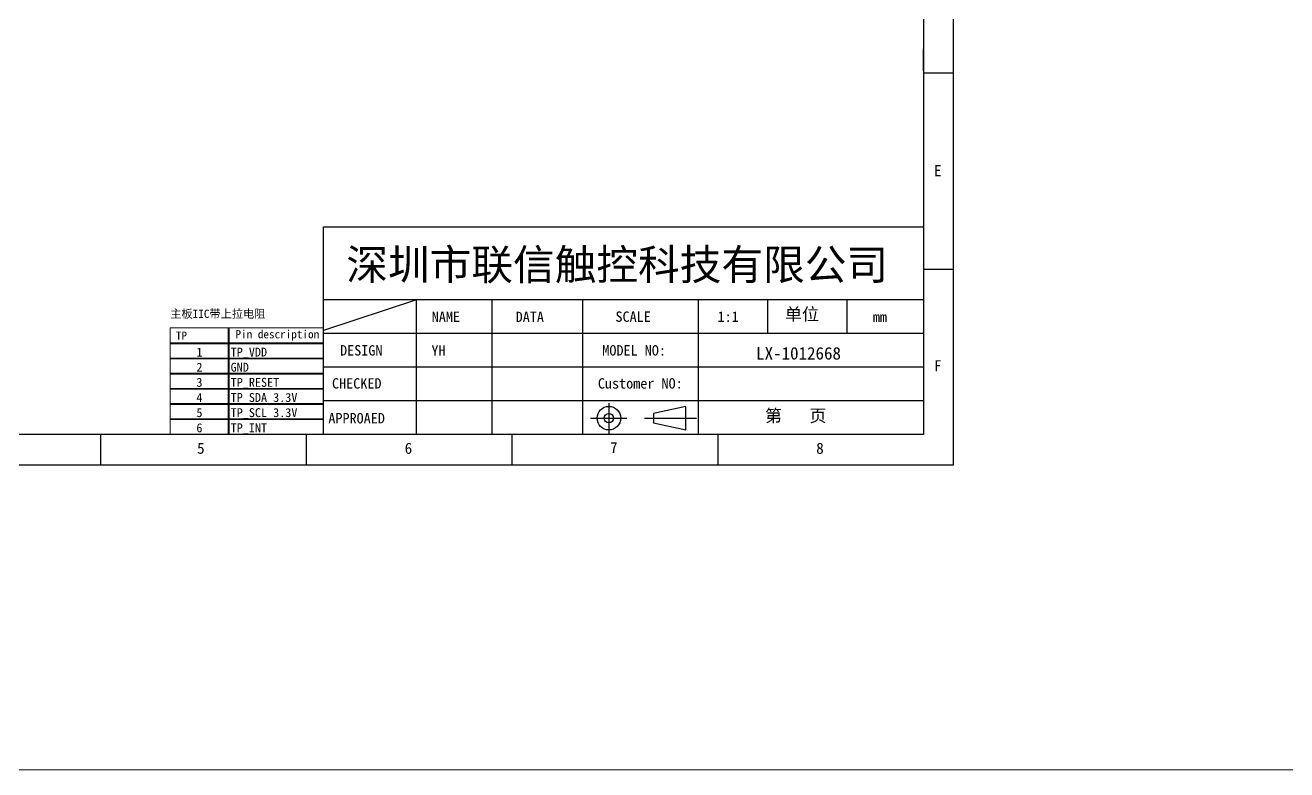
# Model space of a CAD drawing. Header units: millimetres. Extents: x 20850 to 34255, y -4073 to 3090.
# Drawn here: x 21452 to 22190, y 2016 to 2451 of the extents above; entities that cross this region are included whole.
import ezdxf
from ezdxf.enums import TextEntityAlignment as Align

# ---------------------------------------------------------------- set-up
doc = ezdxf.new("R2010")
doc.units = ezdxf.units.MM
doc.header["$LTSCALE"] = 0.2
doc.styles.add('WMF-宋体0', font='')
doc.styles.add('宋体', font='', dxfattribs={"height": 3})
doc.styles.add('宋体3.5', font='', dxfattribs={"height": 3.5})
doc.styles.get('WMF-宋体0').set_extended_font_data('NSimSun')
doc.styles.get('宋体').set_extended_font_data('SimSun')
doc.styles.get('宋体3.5').set_extended_font_data('SimSun')

msp = doc.modelspace()

# ---------------------------------------------------------------- linework, layer by layer
for p, q in [((21994.6895, 2881.809), (21994.6895, 2194.2849)), ((21977.3067, 2859.4505), (21977.3067, 2212.1425)), ((21977.3067, 2424.5902), (21977.3067, 2437.5522)), ((21977.3067, 2423.4608), (21994.6895, 2423.4608)), ((21626.4103, 2333.6305), (21635.7655, 2333.6305)), ((21626.4103, 2212.1425), (21626.4103, 2333.6305)), ((21635.7655, 2333.6305), (21977.3067, 2333.6305)), ((21977.3067, 2333.6305), (21977.3067, 2212.1425)), ((21977.3067, 2320.5415), (21977.3067, 2212.1425)), ((21977.3067, 2308.8737), (21994.6895, 2308.8737)), ((21635.7655, 2290.8523), (21626.4103, 2290.8523)), ((21680.9044, 2290.8523), (21626.4103, 2272.8865)), ((21977.3067, 2290.8523), (21635.7655, 2290.8523)), ((21680.9044, 2212.1425), (21680.9044, 2290.8523)), ((21724.9962, 2290.8523), (21724.9962, 2212.1425)), ((21777.9581, 2290.8523), (21777.9581, 2212.1425)), ((21845.5653, 2290.8523), (21845.5653, 2212.1425)), ((21886.1057, 2290.8523), (21886.1057, 2271.1748)), ((21932.4143, 2290.8523), (21932.4143, 2271.1748)), ((21635.7655, 2271.1748), (21626.4103, 2271.1748)), ((21977.3067, 2271.1748), (21635.7655, 2271.1748)), ((21635.7655, 2251.4974), (21626.4103, 2251.4974)), ((21977.3067, 2251.4974), (21635.7655, 2251.4974)), ((21635.7655, 2231.8199), (21626.4103, 2231.8199)), ((21977.3067, 2231.8199), (21635.7655, 2231.8199)), ((21793.3329, 2230.4787), (21793.3329, 2212.7124)), ((21838.3569, 2228.6604), (21819.4665, 2224.4831)), ((21838.3569, 2214.8748), (21838.3569, 2228.6604)), ((21782.5938, 2221.7676), (21803.9065, 2221.7676)), ((21814.0828, 2221.7676), (21844.5287, 2221.7676)), ((21819.4665, 2224.4831), (21819.4665, 2219.0521)), ((21819.4665, 2219.0521), (21838.3569, 2214.8748)), ((21977.3067, 2212.1425), (21014.8837, 2212.1425)), ((21496.0907, 2212.1425), (21496.0907, 2194.2849)), ((21616.3925, 2212.1425), (21616.3925, 2194.2849)), ((21977.3067, 2212.1425), (21626.4103, 2212.1425)), ((21736.6943, 2212.1425), (21736.6943, 2194.2849)), ((21856.996, 2212.1425), (21856.996, 2194.2849)), ((21994.6895, 2194.2849), (20990.0109, 2194.2849))]:
    msp.add_line(p, q)
at = {"color": 0, "lineweight": 0}
for p, q in [((21536.8295, 2274.5426), (21571.2892, 2274.5426)), ((21571.2892, 2265.2292), (21571.2892, 2274.5426)), ((21536.8295, 2265.2292), (21571.2892, 2265.2292))]:
    msp.add_line(p, q, dxfattribs=at)
at = {"color": 1, "lineweight": 15}
msp.add_lwpolyline([(20850.3737, 3090.1895), (24468.3963, 3090.1895), (24468.3963, 2016.3645), (20850.3737, 2016.3645)], close=True, dxfattribs=at)
at = {"color": 0, "lineweight": 0}
for points in [[(21536.8295, 2265.6949), (21536.8295, 2256.3814), (21571.2892, 2256.3814), (21571.2892, 2265.6949), (21536.8295, 2265.6949), (21536.8295, 2274.5426)], [(21570.8236, 2274.5426), (21570.8236, 2265.2292), (21626.4103, 2265.2292), (21626.4103, 2274.5426), (21570.8236, 2274.5426), (21570.8236, 2274.5426)], [(21570.8236, 2274.5426), (21570.8236, 2265.2292), (21626.4103, 2265.2292), (21626.4103, 2274.5426), (21570.8236, 2274.5426), (21570.8236, 2274.5426)], [(21536.8295, 2265.6949), (21536.8295, 2265.2292), (21626.4103, 2265.2292), (21626.4103, 2265.6949), (21536.8295, 2265.6949), (21536.8295, 2265.6949)], [(21570.8236, 2265.6949), (21570.8236, 2256.3814), (21626.4103, 2256.3814), (21626.4103, 2265.6949), (21570.8236, 2265.6949), (21570.8236, 2265.6949)], [(21536.8295, 2256.8471), (21536.8295, 2247.5336), (21571.2892, 2247.5336), (21571.2892, 2256.8471), (21536.8295, 2256.8471), (21536.8295, 2256.8471)], [(21570.8236, 2256.8471), (21570.8236, 2247.5336), (21626.4103, 2247.5336), (21626.4103, 2256.8471), (21570.8236, 2256.8471), (21570.8236, 2256.8471)], [(21536.8295, 2247.9993), (21536.8295, 2238.6858), (21571.2892, 2238.6858), (21571.2892, 2247.9993), (21536.8295, 2247.9993), (21536.8295, 2247.9993)], [(21536.8295, 2247.9993), (21536.8295, 2247.5336), (21626.4103, 2247.5336), (21626.4103, 2247.9993), (21536.8295, 2247.9993), (21536.8295, 2247.9993)], [(21570.8236, 2247.9993), (21570.8236, 2238.6858), (21626.4103, 2238.6858), (21626.4103, 2247.9993), (21570.8236, 2247.9993), (21570.8236, 2247.9993)], [(21536.8295, 2239.1515), (21536.8295, 2229.838), (21571.2892, 2229.838), (21571.2892, 2239.1515), (21536.8295, 2239.1515), (21536.8295, 2239.1515)], [(21536.8295, 2239.1515), (21536.8295, 2238.6858), (21626.4103, 2238.6858), (21626.4103, 2239.1515), (21536.8295, 2239.1515), (21536.8295, 2239.1515)], [(21570.8236, 2239.1515), (21570.8236, 2229.838), (21626.4103, 2229.838), (21626.4103, 2239.1515), (21570.8236, 2239.1515), (21570.8236, 2239.1515)], [(21536.8295, 2230.3037), (21536.8295, 2220.9903), (21571.2892, 2220.9903), (21571.2892, 2230.3037), (21536.8295, 2230.3037), (21536.8295, 2230.3037)], [(21536.8295, 2230.3037), (21536.8295, 2229.838), (21626.4103, 2229.838), (21626.4103, 2230.3037), (21536.8295, 2230.3037), (21536.8295, 2230.3037)], [(21570.8236, 2230.3037), (21570.8236, 2220.9903), (21626.4103, 2220.9903), (21626.4103, 2230.3037), (21570.8236, 2230.3037), (21570.8236, 2230.3037)], [(21536.8295, 2221.4559), (21536.8295, 2212.1425), (21571.2892, 2212.1425), (21571.2892, 2221.4559), (21536.8295, 2221.4559), (21536.8295, 2221.4559)], [(21536.8295, 2221.4559), (21536.8295, 2220.9903), (21626.4103, 2220.9903), (21626.4103, 2221.4559), (21536.8295, 2221.4559), (21536.8295, 2221.4559)], [(21570.8236, 2221.4559), (21570.8236, 2212.1425), (21626.4103, 2212.1425), (21626.4103, 2221.4559), (21570.8236, 2221.4559), (21570.8236, 2221.4559)]]:
    msp.add_lwpolyline(points, dxfattribs=at)
for major_axis in [(-4.8739, 4.8739), (-1.9202, 1.9202)]:
    msp.add_ellipse((21793.3329, 2221.7676), major_axis=major_axis, ratio=1, start_param=3.92699082, end_param=10.21017612)

# ---------------------------------------------------------------- texts
at = {"lineweight": 15}
for s, height, style, p in [('E', 6.4809, '宋体', (21983.3403, 2363.1134)), ('深圳市联信触控科技有限公司', 17.860144, '宋体', (21639.8529, 2302.5595)), ('单位', 7.29, '宋体3.5', (21896.2689, 2278.8547)), ('NAME', 6.075, '宋体3.5', (21689.7736, 2277.9863)), ('DATA', 6.075, '宋体3.5', (21738.8409, 2277.8899)), ('SCALE', 6.075, '宋体3.5', (21797.1868, 2278.0257)), ('1:1', 6.075, '宋体3.5', (21856.8393, 2278.0126)), ('mm', 6.075, '宋体3.5', (21947.6337, 2277.8899)), ('DESIGN', 6.075, '宋体3.5', (21636.1896, 2258.3483)), ('YH', 6.075, '宋体3.5', (21689.5721, 2258.3089)), ('MODEL NO:', 6.075, '宋体3.5', (21789.4943, 2258.3483)), ('F', 6.4809, '宋体', (21983.3765, 2249.1307)), ('CHECKED', 6.075, '宋体3.5', (21631.4714, 2239.0463)), ('Customer NO:', 6.075, '宋体3.5', (21786.9062, 2239.0463)), ('第', 7.29, '宋体3.5', (21884.5782, 2219.5566)), ('页', 7.29, '宋体3.5', (21910.643, 2219.5566)), ('APPROAED', 6.075, '宋体3.5', (21629.3328, 2218.6866)), ('5', 6.4809, '宋体', (21552.6045, 2200.9451)), ('6', 6.4809, '宋体', (21673.9326, 2200.9451)), ('7', 6.4809, '宋体', (21794.0263, 2201.3392)), ('8', 6.4809, '宋体', (21914.5213, 2200.9451))]:
    msp.add_text(s, height=height, dxfattribs=dict(at, style=style)).set_placement(p)
at = {"color": 7, "lineweight": 5, "style": '宋体'}
for s, p in [('主板IIC带上拉电阻', (21536.9303, 2278.8989)), ('TP', (21540.1872, 2266.1349)), ('Pin description', (21575.0313, 2266.9671))]:
    msp.add_text(s, height=4.8, dxfattribs=at).set_placement(p, align=Align.BOTTOM_LEFT)
at = {"color": 0, "lineweight": 0, "style": 'WMF-宋体0'}
for s, height, p in [('1', 5.2155, (21552.1967, 2257.7784)), ('TP_VDD', 5.21553, (21572.2206, 2257.7784)), ('2', 5.2155, (21552.1967, 2248.9306)), ('GND', 5.21553, (21572.2206, 2248.9306)), ('3', 5.2155, (21552.1967, 2240.0828)), ('TP_RESET', 5.21553, (21572.2206, 2240.0828)), ('4', 5.2155, (21552.1967, 2231.2351)), ('TP_SDA 3.3V', 5.215535, (21572.2206, 2231.2351)), ('5', 5.2155, (21552.1967, 2222.3873)), ('TP_SCL 3.3V', 5.215535, (21572.2206, 2222.3873)), ('6', 5.2155, (21552.1967, 2213.5395)), ('TP_INT', 5.21553, (21572.2206, 2213.5395))]:
    msp.add_text(s, height=height, dxfattribs=at).set_placement(p)
at = {"lineweight": 15, "insert": (21879.4135, 2263.3027), "char_height": 7.29, "width": 33.217871, "attachment_point": 1, "style": '宋体3.5'}
msp.add_mtext('LX-1012668', dxfattribs=at)

doc.saveas('drawing.dxf')
